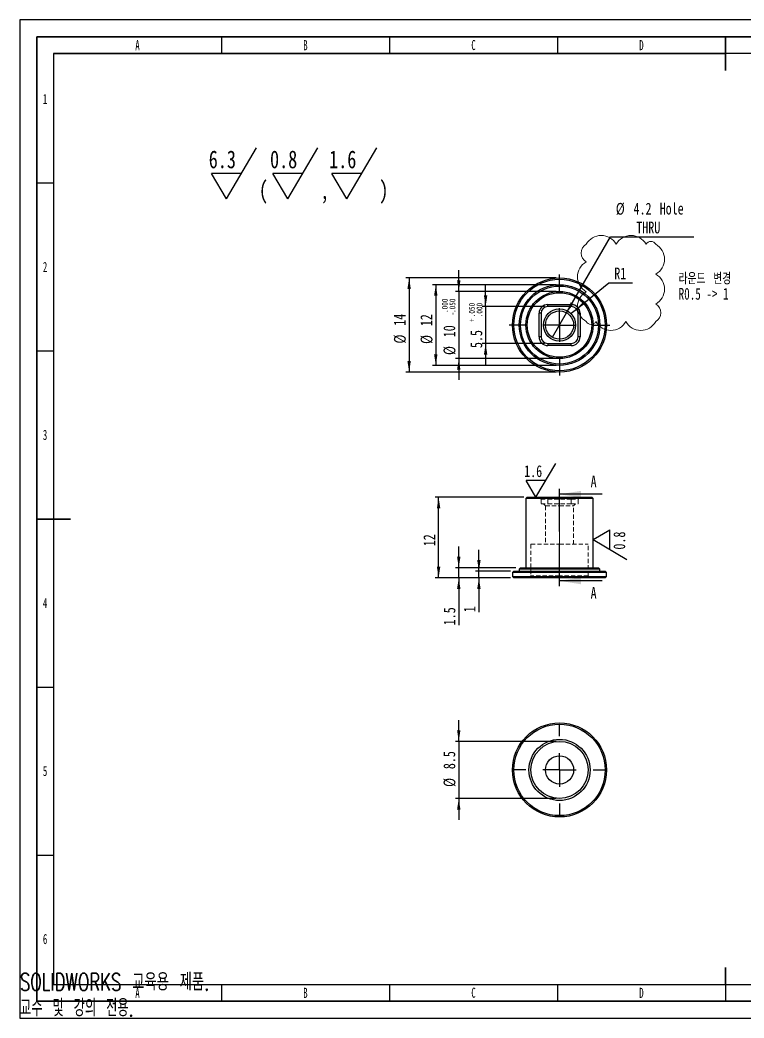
# Model space of a CAD drawing. Header units: millimetres. Extents: x 0 to 420, y 1 to 298.
# Drawn here: x 0 to 215.6, y 1 to 298 of the extents above; entities that cross this region are included whole.
import ezdxf

# ---------------------------------------------------------------- set-up
doc = ezdxf.new("R2010")
doc.units = ezdxf.units.MM
doc.linetypes.add('CENTERX2', pattern=[20.32, 12.7, -2.54, 2.54, -2.54])
doc.linetypes.add('HIDDEN', pattern=[1.905, 1.27, -0.635])
for name, color, linetype in [('SLD-0', 179, 'Continuous'), ('가는실선', 7, 'Continuous'), ('레이어10', 30, 'Continuous'), ('절단면', 230, 'Continuous'), ('중심선', 1, 'CENTERX2'), ('치수선', 104, 'Continuous')]:
    doc.layers.add(name, color=color, linetype=linetype)
doc.layers.add('도면층1', color=4, linetype='Continuous', lineweight=35)
doc.layers.add('도면층2', color=3, linetype='Continuous', lineweight=25)
doc.styles.add('SLDTEXTSTYLE0', font='TXT', dxfattribs={"width": 0.75})
doc.styles.add('SLDTEXTSTYLE12', font='TXT', dxfattribs={"width": 0.7, "bigfont": 'bigfont'})
doc.styles.add('SLDTEXTSTYLE13', font='TXT', dxfattribs={"width": 0.645455, "bigfont": 'bigfont'})
doc.styles.add('SLDTEXTSTYLE7', font='TXT', dxfattribs={"width": 0.75, "bigfont": 'bigfont'})
doc.styles.add('SLDTEXTSTYLE8', font='TXT', dxfattribs={"width": 0.694444})
doc.styles.add('SLDTEXTSTYLE9', font='TXT', dxfattribs={"width": 0.638186})
doc.dimstyles.new('SLDDIMSTYLE0', dxfattribs={"dimtxt": 3.5, "dimasz": 3.302, "dimexe": 0, "dimexo": 0.0625, "dimgap": 0.875, "dimtad": 1, "dimdec": 3, "dimlfac": 0.5, "dimrnd": 1e-09, "dimzin": 12, "dimdsep": 46, "dimtxsty": 'SLDTEXTSTYLE0', "dimsah": 1, "dimcen": 0.09, "dimadec": 0, "dimazin": 3, "dimtfac": 1, "dimtdec": 3, "dimtmove": 0, "dimatfit": 0, "dimfxl": 1, "dimfrac": 2, "dimtolj": 1, "dimtzin": 12, "dimarcsym": 0})
doc.dimstyles.new('SLDDIMSTYLE1', dxfattribs={"dimtxt": 3.5, "dimasz": 3.302, "dimexe": 0, "dimexo": 0.0625, "dimgap": 0.875, "dimtad": 1, "dimdec": 3, "dimlfac": 0.5, "dimrnd": 1e-09, "dimzin": 12, "dimdsep": 46, "dimtxsty": 'SLDTEXTSTYLE0', "dimsah": 1, "dimcen": 0.09, "dimadec": 0, "dimazin": 3, "dimtfac": 1, "dimtdec": 3, "dimtofl": 0, "dimtmove": 0, "dimatfit": 3, "dimfxl": 1, "dimfrac": 2, "dimtolj": 1, "dimtzin": 12, "dimarcsym": 0})
doc.dimstyles.new('SLDDIMSTYLE2', dxfattribs={"dimtxt": 3.5, "dimasz": 3.302, "dimexe": 0, "dimexo": 0.0625, "dimgap": 0.875, "dimtad": 0, "dimtih": 1, "dimtoh": 1, "dimdec": 3, "dimlfac": 0.5, "dimrnd": 1e-09, "dimzin": 12, "dimdsep": 46, "dimtxsty": 'SLDTEXTSTYLE0', "dimblk1": 'NONE', "dimsah": 1, "dimcen": 0, "dimadec": 0, "dimazin": 3, "dimtfac": 1, "dimtdec": 3, "dimtmove": 0, "dimatfit": 3, "dimldrblk": 'NONE', "dimfxl": 1, "dimfrac": 2, "dimtolj": 1, "dimtzin": 12, "dimarcsym": 0})
doc.dimstyles.new('SLDDIMSTYLE3', dxfattribs={"dimtxt": 3.5, "dimasz": 3.302, "dimexe": 0, "dimexo": 0.0625, "dimgap": 0.875, "dimtad": 1, "dimdec": 3, "dimlfac": 0.5, "dimrnd": 1e-09, "dimzin": 12, "dimdsep": 46, "dimtxsty": 'SLDTEXTSTYLE0', "dimsah": 1, "dimcen": 0.09, "dimadec": 0, "dimazin": 3, "dimtol": 1, "dimtm": 0.05, "dimtfac": 1, "dimtdec": 3, "dimtmove": 0, "dimatfit": 0, "dimfxl": 1, "dimfrac": 2, "dimtolj": 1, "dimtzin": 4, "dimarcsym": 0})
doc.dimstyles.new('SLDDIMSTYLE4', dxfattribs={"dimtxt": 3.5, "dimasz": 3.302, "dimexe": 0, "dimexo": 0.0625, "dimgap": 0.875, "dimtad": 1, "dimdec": 3, "dimlfac": 0.5, "dimrnd": 1e-09, "dimzin": 12, "dimdsep": 46, "dimtxsty": 'SLDTEXTSTYLE0', "dimsah": 1, "dimcen": 0.09, "dimadec": 0, "dimazin": 3, "dimtol": 1, "dimtp": 0.05, "dimtfac": 1, "dimtdec": 3, "dimtmove": 0, "dimatfit": 0, "dimfxl": 1, "dimfrac": 2, "dimtolj": 1, "dimtzin": 4, "dimarcsym": 0})
doc.dimstyles.new('SLDDIMSTYLE5', dxfattribs={"dimtxt": 3.5, "dimasz": 3.302, "dimexe": 0, "dimexo": 0.0625, "dimgap": 0.875, "dimtad": 0, "dimtih": 1, "dimtoh": 1, "dimdec": 3, "dimlfac": 0.5, "dimrnd": 1e-09, "dimzin": 12, "dimdsep": 46, "dimtxsty": 'SLDTEXTSTYLE0', "dimsah": 1, "dimcen": 0, "dimadec": 0, "dimazin": 3, "dimtfac": 1, "dimtdec": 3, "dimtofl": 0, "dimtmove": 0, "dimatfit": 3, "dimfxl": 1, "dimfrac": 2, "dimtolj": 1, "dimtzin": 12, "dimarcsym": 0})

# ---------------------------------------------------------------- blocks, each defined once
blk = doc.blocks.new('SW_NOTE_0')
at = {"layer": '가는실선', "color": 0}
for p, q in [((5.31, -7.56), (14.23, 7.56)), ((23.56, -7.56), (32.47, 7.56)), ((41.14, -7.56), (50.06, 7.56)), ((5.31, -7.56), (0.85, 0)), ((9.77, 0), (0.85, 0)), ((23.56, -7.56), (19.1, 0)), ((28.01, 0), (19.1, 0)), ((41.14, -7.56), (36.69, 0)), ((45.6, 0), (36.69, 0))]:
    blk.add_line(p, q, dxfattribs=at)
at = {"layer": '가는실선', "color": 0, "attachment_point": 1, "style": 'SLDTEXTSTYLE0'}
for s, insert, char_height in [('6.3', (0, 6.82), 5.292), ('0.8', (18.25, 6.82), 5.292), ('1.6', (35.84, 6.82), 5.292), ('(', (14.93, -2.3), 5.29), (')', (50.77, -2.3), 5.29), (',', (33.18, -2.3), 5.29)]:
    blk.add_mtext(s, dxfattribs=dict(at, insert=insert, char_height=char_height))
blk = doc.blocks.new('_D')
at = {"layer": '치수선', "transparency": 16777216}
for p, q in [((136.63, 133.98), (136.63, 140.33)), ((146.03, 133.98), (135.63, 133.98)), ((136.63, 131.98), (136.63, 133.98)), ((146.03, 131.98), (135.63, 131.98)), ((136.63, 131.98), (136.63, 121.75))]:
    blk.add_line(p, q, dxfattribs=at)
for points in [[(136.63, 133.98), (137.13, 137.28), (136.12, 137.28)], [(136.63, 131.98), (136.12, 128.68), (137.13, 128.68)]]:
    blk.add_solid(points, dxfattribs=at)
at = {"layer": '치수선', "transparency": 16777216, "insert": (132.11, 121.75), "char_height": 3.5, "attachment_point": 1, "rotation": 90, "style": 'SLDTEXTSTYLE0'}
blk.add_mtext('1', dxfattribs=at)
blk = doc.blocks.new('_D_1')
at = {"layer": '치수선', "transparency": 16777216}
for p, q in [((130.63, 134.98), (130.63, 141.33)), ((147.63, 134.98), (129.63, 134.98)), ((130.63, 131.98), (130.63, 134.98)), ((146.03, 131.98), (129.63, 131.98)), ((130.63, 131.98), (130.63, 117.87))]:
    blk.add_line(p, q, dxfattribs=at)
for points in [[(130.63, 134.98), (131.13, 138.28), (130.12, 138.28)], [(130.63, 131.98), (130.12, 128.68), (131.13, 128.68)]]:
    blk.add_solid(points, dxfattribs=at)
at = {"layer": '치수선', "transparency": 16777216, "insert": (126.11, 117.87), "char_height": 3.5, "attachment_point": 1, "rotation": 90, "style": 'SLDTEXTSTYLE0'}
blk.add_mtext('1.5', dxfattribs=at)
blk = doc.blocks.new('_D_2')
at = {"layer": '레이어10', "transparency": 16777216}
for p, q in [((150.03, 155.98), (123.63, 155.98)), ((124.63, 131.98), (124.63, 155.98)), ((146.03, 131.98), (123.63, 131.98))]:
    blk.add_line(p, q, dxfattribs=at)
for points in [[(124.63, 155.98), (124.12, 152.68), (125.13, 152.68)], [(124.63, 131.98), (125.13, 135.28), (124.12, 135.28)]]:
    blk.add_solid(points, dxfattribs=at)
at = {"layer": '레이어10', "transparency": 16777216, "insert": (120.11, 141.39), "char_height": 3.5, "attachment_point": 1, "rotation": 90, "style": 'SLDTEXTSTYLE0'}
blk.add_mtext('12', dxfattribs=at)
blk = doc.blocks.new('SW_SFSYMBOL_0')
at = {"layer": '가는실선', "color": 0}
for p, q in [((-10.56, 2.95), (-5.56, 5.9)), ((-5.56, 0), (-5.56, 5.9)), ((-10.56, 2.95), (-0.56, -2.95))]:
    blk.add_line(p, q, dxfattribs=at)
at = {"layer": '가는실선', "color": 0, "insert": (-4.51, 0), "char_height": 3.5, "attachment_point": 1, "rotation": 90, "style": 'SLDTEXTSTYLE0'}
blk.add_mtext('0.8', dxfattribs=at)
blk = doc.blocks.new('SW_SFSYMBOL_1')
at = {"layer": '가는실선', "color": 0}
for p, q in [((3.52, -5), (9.41, 5)), ((3.52, -5), (0.57, 0)), ((6.46, 0), (0.57, 0))]:
    blk.add_line(p, q, dxfattribs=at)
at = {"layer": '가는실선', "color": 0, "insert": (0, 4.51), "char_height": 3.5, "attachment_point": 1, "style": 'SLDTEXTSTYLE0'}
blk.add_mtext('1.6', dxfattribs=at)
blk = doc.blocks.new('_D_3')
at = {"layer": '치수선', "transparency": 16777216}
for p, q in [((159.63, 219.22), (122.79, 219.22)), ((123.79, 219.22), (123.79, 195.22)), ((159.63, 195.22), (122.79, 195.22))]:
    blk.add_line(p, q, dxfattribs=at)
for points in [[(123.79, 219.22), (123.28, 215.92), (124.3, 215.92)], [(123.79, 195.22), (124.3, 198.52), (123.28, 198.52)]]:
    blk.add_solid(points, dxfattribs=at)
at = {"layer": '치수선', "transparency": 16777216, "char_height": 3.5, "attachment_point": 1, "rotation": 90, "style": 'SLDTEXTSTYLE0'}
for s, insert in [('12', (119.22, 206.88)), ('%%c', (119.28, 201.6))]:
    blk.add_mtext(s, dxfattribs=dict(at, insert=insert))
blk = doc.blocks.new('_D_4')
at = {"layer": '레이어10', "transparency": 16777216}
for p, q in [((159.63, 221.22), (114.85, 221.22)), ((115.85, 221.22), (115.85, 193.22)), ((159.63, 193.22), (114.85, 193.22))]:
    blk.add_line(p, q, dxfattribs=at)
for points in [[(115.85, 221.22), (115.35, 217.92), (116.36, 217.92)], [(115.85, 193.22), (116.36, 196.52), (115.35, 196.52)]]:
    blk.add_solid(points, dxfattribs=at)
at = {"layer": '레이어10', "transparency": 16777216, "char_height": 3.5, "attachment_point": 1, "rotation": 90, "style": 'SLDTEXTSTYLE0'}
for s, insert in [('14', (111.29, 207)), ('%%c', (111.34, 201.72))]:
    blk.add_mtext(s, dxfattribs=dict(at, insert=insert))
blk = doc.blocks.new('_D_5')
at = {"layer": '치수선', "transparency": 16777216}
for p, q in [((162.73, 210.86), (175.79, 233.49)), ((175.79, 233.49), (200.63, 233.49)), ((158.53, 203.58), (162.73, 210.86))]:
    blk.add_line(p, q, dxfattribs=at)
blk.add_solid([(162.73, 210.86), (164.82, 213.46), (163.94, 213.97)], dxfattribs=at)
at = {"layer": '치수선', "transparency": 16777216, "char_height": 3.5, "attachment_point": 1, "style": 'SLDTEXTSTYLE0'}
for s, insert in [('%%c', (177.38, 243.56)), ('4.2', (182.66, 243.61)), ('Hole', (190.44, 243.61)), ('THRU', (183.47, 238))]:
    blk.add_mtext(s, dxfattribs=dict(at, insert=insert))
blk = doc.blocks.new('_None')
blk = doc.blocks.new('_D_6')
at = {"layer": '치수선', "transparency": 16777216}
for p, q in [((130.63, 217.22), (130.63, 223.57)), ((159.63, 217.22), (129.63, 217.22)), ((130.63, 217.22), (130.63, 197.22)), ((159.63, 197.22), (129.63, 197.22)), ((130.63, 197.22), (130.63, 190.87))]:
    blk.add_line(p, q, dxfattribs=at)
for points in [[(130.63, 217.22), (131.13, 220.52), (130.12, 220.52)], [(130.63, 197.22), (130.12, 193.92), (131.13, 193.92)]]:
    blk.add_solid(points, dxfattribs=at)
at = {"layer": '치수선', "transparency": 16777216, "attachment_point": 1, "rotation": 90, "style": 'SLDTEXTSTYLE0'}
for s, insert, char_height in [('.000', (125.59, 210.82), 1.75), ('.050', (127.86, 210.82), 1.75), ('-', (127.86, 210.05), 1.75), ('10', (126.06, 203.58), 3.5), ('%%c', (126.11, 198.3), 3.5)]:
    blk.add_mtext(s, dxfattribs=dict(at, insert=insert, char_height=char_height))
blk = doc.blocks.new('_D_7')
at = {"layer": '치수선', "transparency": 16777216}
for p, q in [((138.63, 212.72), (138.63, 219.07)), ((156.13, 212.72), (137.63, 212.72)), ((138.63, 212.72), (138.63, 201.72)), ((156.13, 201.72), (137.63, 201.72)), ((138.63, 201.72), (138.63, 195.37))]:
    blk.add_line(p, q, dxfattribs=at)
for points in [[(138.63, 212.72), (139.13, 216.02), (138.12, 216.02)], [(138.63, 201.72), (138.12, 198.42), (139.13, 198.42)]]:
    blk.add_solid(points, dxfattribs=at)
at = {"layer": '치수선', "transparency": 16777216, "attachment_point": 1, "rotation": 90, "style": 'SLDTEXTSTYLE0'}
for s, insert, char_height in [('.050', (133.65, 209.54), 1.75), ('.000', (135.91, 209.54), 1.75), ('+', (133.65, 208.13), 1.75), ('5.5', (134.11, 200.37), 3.5)]:
    blk.add_mtext(s, dxfattribs=dict(at, insert=insert, char_height=char_height))
blk = doc.blocks.new('_D_8')
at = {"layer": '치수선', "transparency": 16777216}
for p, q in [((165.68, 211.98), (175.33, 219.8)), ((175.33, 219.8), (182.34, 219.8)), ((164.13, 210.72), (165.68, 211.98))]:
    blk.add_line(p, q, dxfattribs=at)
blk.add_solid([(165.68, 211.98), (168.57, 213.66), (167.93, 214.45)], dxfattribs=at)
at = {"layer": '치수선', "transparency": 16777216, "insert": (176.92, 224.31), "char_height": 3.5, "attachment_point": 1, "style": 'SLDTEXTSTYLE0'}
blk.add_mtext('R1', dxfattribs=at)
blk = doc.blocks.new('SW_CENTERMARKSYMBOL_0')
at = {"layer": '중심선', "color": 0}
for p, q in [((0, 10), (0, 15)), ((0, 0), (0, 5)), ((-10, 0), (-15, 0)), ((0, 0), (-5, 0)), ((0, 0), (0, -5)), ((0, 0), (5, 0)), ((10, 0), (15, 0)), ((0, -10), (0, -15))]:
    blk.add_line(p, q, dxfattribs=at)
blk = doc.blocks.new('SW_REVISION_CLOUD_0')
at = {"layer": '레이어10', "color": 0, "linetype": 'Continuous', "lineweight": 18}
for centre, radius, start, end in [((-5.89, 9.04), 5.08, 28.955, 151.045), ((3, 9.04), 5.08, 28.955, 151.045), ((8.89, 10.7), 1.65, 28.955, 151.045), ((-8.89, 8.89), 2.98, 118.955, 241.045), ((7.87, 7.05), 5.08, 298.955, 61.045), ((-7.87, 1.84), 5.08, 118.955, 241.045), ((7.87, -1.84), 5.08, 298.955, 61.045), ((-7.87, -7.05), 5.08, 118.955, 241.045), ((8.89, -8.89), 2.98, 298.955, 61.045), ((-8.89, -10.7), 1.65, 208.955, 331.045), ((-3, -9.04), 5.08, 208.955, 331.045), ((5.89, -9.04), 5.08, 208.955, 331.045)]:
    blk.add_arc(centre, radius, start, end, dxfattribs=at)
blk = doc.blocks.new('_D_9')
at = {"layer": '치수선', "transparency": 16777216}
for p, q in [((130.63, 83.33), (130.63, 89.68)), ((159.63, 83.33), (129.63, 83.33)), ((130.63, 83.33), (130.63, 66.33)), ((159.63, 66.33), (129.63, 66.33)), ((130.63, 66.33), (130.63, 59.98))]:
    blk.add_line(p, q, dxfattribs=at)
for points in [[(130.63, 83.33), (131.13, 86.63), (130.12, 86.63)], [(130.63, 66.33), (130.12, 63.03), (131.13, 63.03)]]:
    blk.add_solid(points, dxfattribs=at)
at = {"layer": '치수선', "transparency": 16777216, "char_height": 3.5, "attachment_point": 1, "rotation": 90, "style": 'SLDTEXTSTYLE0'}
for s, insert in [('8.5', (126.06, 75.06)), ('%%c', (126.11, 69.78))]:
    blk.add_mtext(s, dxfattribs=dict(at, insert=insert))
blk = doc.blocks.new('SW_CENTERMARKSYMBOL_1')
at = {"layer": '중심선', "color": 0}
for p, q in [((0, 10), (0, 13.5)), ((0, 0), (0, 5)), ((-10, 0), (-13.5, 0)), ((0, 0), (-5, 0)), ((0, 0), (0, -5)), ((0, 0), (5, 0)), ((10, 0), (13.5, 0)), ((0, -10), (0, -13.5))]:
    blk.add_line(p, q, dxfattribs=at)

msp = doc.modelspace()

# ---------------------------------------------------------------- linework, layer by layer
at = {"color": 7, "linetype": 'Continuous', "lineweight": 25}
for p, q in [((157.1261, 213.3203), (164.1261, 213.3203)), ((157.1261, 212.7203), (157.1261, 213.3203)), ((164.1261, 212.7203), (157.1261, 212.7203)), ((164.1261, 213.3203), (164.1261, 212.7203)), ((154.5261, 203.7203), (154.5261, 210.7203)), ((155.1261, 210.7203), (154.5261, 210.7203)), ((155.1261, 210.7203), (155.1261, 203.7203)), ((166.7261, 210.7203), (166.1261, 210.7203)), ((166.1261, 203.7203), (166.1261, 210.7203)), ((166.7261, 210.7203), (166.7261, 203.7203)), ((155.1261, 203.7203), (154.5261, 203.7203)), ((166.7261, 203.7203), (166.1261, 203.7203)), ((157.1261, 201.7203), (157.1261, 201.1203)), ((157.1261, 201.7203), (164.1261, 201.7203)), ((164.1261, 201.1203), (157.1261, 201.1203)), ((164.1261, 201.1203), (164.1261, 201.7203)), ((151.0261, 155.979), (150.6261, 155.579)), ((150.6261, 155.579), (150.6261, 134.979)), ((160.6261, 155.579), (150.6261, 155.579)), ((151.0261, 155.979), (160.6261, 155.979)), ((160.6261, 155.979), (170.2261, 155.979)), ((170.6261, 155.579), (160.6261, 155.579)), ((170.6261, 155.579), (170.2261, 155.979)), ((170.6261, 134.979), (170.6261, 155.579)), ((147.0261, 133.979), (146.6261, 133.579)), ((147.0261, 133.979), (160.6261, 133.979)), ((149.0261, 134.979), (148.6261, 134.579)), ((148.6261, 134.579), (148.6261, 133.979)), ((160.6261, 134.579), (148.6261, 134.579)), ((149.0261, 134.979), (160.6261, 134.979)), ((160.6261, 134.979), (172.2261, 134.979)), ((172.6261, 134.579), (160.6261, 134.579)), ((160.6261, 133.979), (174.2261, 133.979)), ((172.6261, 134.579), (172.2261, 134.979)), ((172.6261, 133.979), (172.6261, 134.579)), ((174.6261, 133.579), (174.2261, 133.979)), ((146.6261, 133.579), (146.6261, 132.379)), ((160.6261, 133.579), (146.6261, 133.579)), ((146.6261, 132.379), (147.0261, 131.979)), ((146.6261, 132.379), (160.6261, 132.379)), ((160.6261, 131.979), (147.0261, 131.979)), ((174.6261, 133.579), (160.6261, 133.579)), ((160.6261, 132.379), (174.6261, 132.379)), ((174.2261, 131.979), (160.6261, 131.979)), ((174.2261, 131.979), (174.6261, 132.379)), ((174.6261, 132.379), (174.6261, 133.579))]:
    msp.add_line(p, q, dxfattribs=at)
at = {"color": 7, "linetype": 'HIDDEN', "lineweight": 18}
for p, q in [((155.1261, 155.379), (154.5261, 155.979)), ((155.1261, 155.379), (157.1261, 155.379)), ((155.1261, 155.379), (155.1261, 153.979)), ((157.1261, 155.379), (157.1261, 155.979)), ((157.1261, 155.379), (164.1261, 155.379)), ((157.1261, 153.979), (157.1261, 155.379)), ((164.1261, 155.979), (164.1261, 155.379)), ((164.1261, 155.379), (166.1261, 155.379)), ((164.1261, 155.379), (164.1261, 153.979)), ((166.7261, 155.979), (166.1261, 155.379)), ((166.1261, 153.979), (166.1261, 155.379)), ((155.1261, 153.979), (157.1261, 153.979)), ((155.8261, 153.979), (156.4261, 153.379)), ((156.4261, 153.379), (160.6261, 153.379)), ((156.4261, 153.379), (156.4261, 141.979)), ((157.1261, 153.979), (164.1261, 153.979)), ((160.6261, 153.379), (164.8261, 153.379)), ((164.1261, 153.979), (166.1261, 153.979)), ((164.8261, 153.379), (165.4261, 153.979)), ((164.8261, 141.979), (164.8261, 153.379)), ((152.1261, 141.979), (160.6261, 141.979)), ((152.1261, 141.979), (152.1261, 132.579)), ((160.6261, 141.979), (169.1261, 141.979)), ((169.1261, 132.579), (169.1261, 141.979)), ((152.1261, 132.579), (151.5261, 131.979)), ((160.6261, 132.579), (152.1261, 132.579)), ((169.1261, 132.579), (160.6261, 132.579)), ((169.7261, 131.979), (169.1261, 132.579))]:
    msp.add_line(p, q, dxfattribs=at)
at = {"color": 7, "linetype": 'Continuous', "lineweight": 25}
for centre, radius in [((160.6261, 207.2203), 14), ((160.6261, 207.2203), 13.6), ((160.6261, 207.2203), 12), ((160.6261, 207.2203), 11.6), ((160.6261, 207.2203), 10), ((160.6261, 207.2203), 9.6), ((160.6261, 207.2203), 4.8), ((160.6261, 207.2203), 4.2), ((160.6261, 74.8288), 14), ((160.6261, 74.8288), 13.6), ((160.6261, 74.8288), 9.1), ((160.6261, 74.8288), 8.5), ((160.6261, 74.8288), 4.2)]:
    msp.add_circle(centre, radius, dxfattribs=at)
for centre, radius, start, end in [((157.1261, 210.7203), 2.6, 90, 180), ((157.1261, 210.7203), 2, 90, 180), ((164.1261, 210.7203), 2.6, 0, 90), ((164.1261, 210.7203), 2, 0, 90), ((157.1261, 203.7203), 2.6, 180, 270), ((157.1261, 203.7203), 2, 180, 270), ((164.1261, 203.7203), 2.6, 270, 0), ((164.1261, 203.7203), 2, 270, 0)]:
    msp.add_arc(centre, radius, start, end, dxfattribs=at)
at = {"layer": 'SLD-0', "color": 7}
for p, q in [((420, 298), (0, 298)), ((0, 298), (0, 1)), ((0, 1), (420, 1))]:
    msp.add_line(p, q, dxfattribs=at)
at = {"layer": '도면층1', "color": 7}
for p, q in [((415, 293), (5, 293)), ((5, 293), (5, 6)), ((5, 6), (415, 6))]:
    msp.add_line(p, q, dxfattribs=at)
at = {"layer": '도면층2', "color": 7}
for p, q in [((60, 293), (60, 288)), ((110, 293), (110, 288)), ((160, 293), (160, 288)), ((210, 283), (210, 293)), ((210, 293), (210, 288)), ((410, 288), (10, 288)), ((10, 288), (10, 11)), ((10, 288), (210, 288)), ((10, 288), (10, 149.5)), ((210, 288), (210, 283)), ((5, 249.5), (10, 249.5)), ((5, 199.5), (10, 199.5)), ((15, 149.5), (5, 149.5)), ((5, 149.5), (10, 149.5)), ((10, 149.5), (15, 149.5)), ((5, 99.5), (10, 99.5)), ((5, 49.5), (10, 49.5)), ((210, 11), (210, 16)), ((210, 16), (210, 6)), ((10, 11), (410, 11)), ((60, 11), (60, 6)), ((110, 11), (110, 6)), ((160, 11), (160, 6)), ((210, 11), (210, 6))]:
    msp.add_line(p, q, dxfattribs=at)
at = {"layer": '절단면'}
for p, q in [((160.6261, 145.7465), (160.6261, 158.4465)), ((173.3261, 156.859), (160.6261, 156.859)), ((160.6261, 129.5115), (160.6261, 142.2178)), ((173.3261, 131.099), (160.6261, 131.099))]:
    msp.add_line(p, q, dxfattribs=at)
for points in [[(160.6261, 156.859), (166.9761, 155.843), (166.9761, 157.875)], [(160.6261, 131.099), (166.9761, 130.083), (166.9761, 132.115)]]:
    msp.add_solid(points, dxfattribs=at)
at = {"layer": '중심선', "linetype": 'CENTERX2', "lineweight": 18}
msp.add_line((160.6261, 132.979), (160.6261, 157.579), dxfattribs=at)

# ---------------------------------------------------------------- block references
at = {"layer": '가는실선'}
for name, p in [('SW_NOTE_0', (56.1984, 252.3438)), ('SW_SFSYMBOL_1', (150.098, 160.9787)), ('SW_SFSYMBOL_0', (181.1814, 140.4018))]:
    msp.add_blockref(name, p, dxfattribs=at)
at = {"layer": '레이어10', "linetype": 'Continuous', "lineweight": 18}
msp.add_blockref('SW_REVISION_CLOUD_0', (178.9215, 219.7522), dxfattribs=at)
at = {"layer": '중심선'}
for name, p in [('SW_CENTERMARKSYMBOL_0', (160.6261, 207.2203)), ('SW_CENTERMARKSYMBOL_1', (160.6261, 74.8288))]:
    msp.add_blockref(name, p, dxfattribs=at)

# ---------------------------------------------------------------- texts
at = {"color": 7, "linetype": 'Continuous', "char_height": 5.1381, "attachment_point": 1}
for s, insert, style in [('SOLIDWORKS 교육용 제품.', (0, 14.3305), 'SLDTEXTSTYLE12'), ('교수 및 강의 전용.', (0, 6.6234), 'SLDTEXTSTYLE13')]:
    msp.add_mtext(s, dxfattribs=dict(at, insert=insert, style=style))
at = {"layer": '도면층2', "color": 7, "char_height": 3, "attachment_point": 2, "style": 'SLDTEXTSTYLE9'}
for s, insert in [('A', (34.986, 291.9922)), ('B', (84.986, 291.9922)), ('C', (135.0135, 292.0432)), ('D', (185.0135, 291.9922)), ('1', (7.4784, 275.9982)), ('2', (7.4784, 225.9982)), ('3', (7.4784, 176.0237)), ('4', (7.4784, 125.9922)), ('5', (7.4784, 76.0177)), ('6', (7.4784, 26.0237)), ('A', (34.986, 9.9922)), ('B', (84.986, 9.9922)), ('C', (135.0135, 10.0432)), ('D', (185.0135, 9.9922))]:
    msp.add_mtext(s, dxfattribs=dict(at, insert=insert))
at = {"layer": '레이어10', "char_height": 3.5, "attachment_point": 1}
for s, insert, style in [('라운드 변경', (196.0805, 222.7927), 'SLDTEXTSTYLE7'), ('R0.5 -> 1', (196.0805, 218.2671), 'SLDTEXTSTYLE8')]:
    msp.add_mtext(s, dxfattribs=dict(at, insert=insert, style=style))
at = {"layer": '절단면', "char_height": 3.5, "attachment_point": 1, "style": 'SLDTEXTSTYLE0'}
for insert in [(169.8764, 162.4163), (169.8764, 129.2484)]:
    msp.add_mtext('A', dxfattribs=dict(at, insert=insert))

# ---------------------------------------------------------------- dimensions: what is measured, and where the dimension line sits
at = {"layer": '레이어10'}
dim = msp.add_linear_dim(base=(115.8548, 193.2203), p1=(160.6261, 221.2203), p2=(160.6261, 193.2203), angle=90, text='%%c<>', dimstyle='SLDDIMSTYLE1', dxfattribs=at)
dim.commit()
dim.dimension.update_dxf_attribs({"geometry": '_D_4', "text_midpoint": (115.8548, 206.9443), "dimtype": 160})
dim = msp.add_linear_dim(base=(124.6261, 155.979), p1=(147.0261, 131.979), p2=(151.0261, 155.979), angle=90, dimstyle='SLDDIMSTYLE1', dxfattribs=at)
dim.commit()
dim.dimension.update_dxf_attribs({"geometry": '_D_2', "text_midpoint": (124.6261, 143.979), "dimtype": 160})
at = {"layer": '치수선'}
dim = msp.add_diameter_dim_2p(p1=(158.5261, 203.583), p2=(162.7261, 210.8576), text='<> Hole\\PTHRU\\P', dimstyle='SLDDIMSTYLE2', dxfattribs=at)
dim.commit()
dim.dimension.update_dxf_attribs({"geometry": '_D_5', "text_midpoint": (189.0053, 239.0727), "dimtype": 163})
for base, p1, p2, dimstyle, picture, middle in [((130.6261, 197.2203), (160.6261, 217.2203), (160.6261, 197.2203), 'SLDDIMSTYLE3', '_D_6', (130.6261, 206.826)), ((123.7883, 195.2203), (160.6261, 219.2203), (160.6261, 195.2203), 'SLDDIMSTYLE0', '_D_3', (123.7883, 206.826)), ((130.6261, 66.3288), (160.6261, 83.3288), (160.6261, 66.3288), 'SLDDIMSTYLE0', '_D_9', (130.6261, 75.6525))]:
    dim = msp.add_linear_dim(base=base, p1=p1, p2=p2, angle=90, text='%%c<>', dimstyle=dimstyle, dxfattribs=at)
    dim.commit()
    dim.dimension.update_dxf_attribs({"geometry": picture, "text_midpoint": middle, "dimtype": 160})
dim = msp.add_radius_dim(center=(164.1261, 210.7203), mpoint=(165.6801, 211.9793), dimstyle='SLDDIMSTYLE5', dxfattribs=at)
dim.commit()
dim.dimension.update_dxf_attribs({"geometry": '_D_8', "text_midpoint": (179.6293, 222.5776), "dimtype": 164})
for base, p1, p2, dimstyle, picture, middle in [((138.6261, 201.7203), (157.1261, 212.7203), (157.1261, 201.7203), 'SLDDIMSTYLE4', '_D_7', (138.6261, 207.2203)), ((130.6261, 134.979), (147.0261, 131.979), (148.6261, 134.979), 'SLDDIMSTYLE0', '_D_1', (130.6261, 121.1033)), ((136.6261, 133.979), (147.0261, 131.979), (147.0261, 133.979), 'SLDDIMSTYLE0', '_D', (136.6261, 123.0429))]:
    dim = msp.add_linear_dim(base=base, p1=p1, p2=p2, angle=90, dimstyle=dimstyle, dxfattribs=at)
    dim.commit()
    dim.dimension.update_dxf_attribs({"geometry": picture, "text_midpoint": middle, "dimtype": 160})

doc.saveas('drawing.dxf')
